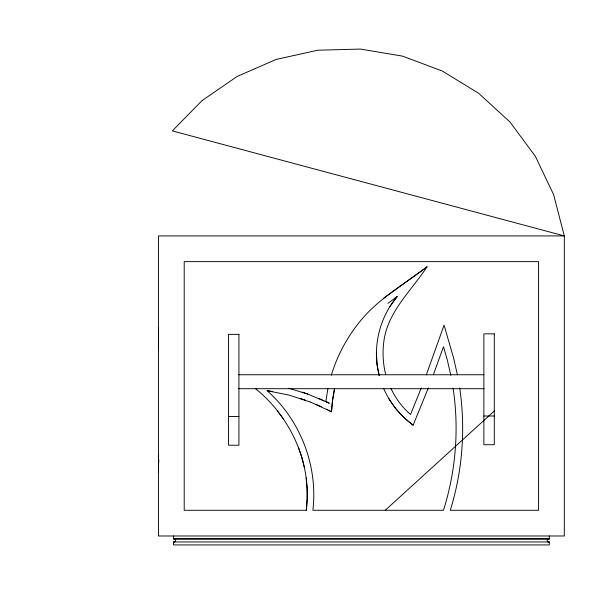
<?xml version="1.0" encoding="UTF-8"?>
<svg xmlns="http://www.w3.org/2000/svg" width="594" height="594" viewBox="0 0 594 594"><rect width="100%" height="100%" fill="white"/><g stroke="black" fill="none" stroke-linecap="round" stroke-linejoin="round"><path stroke-width="0.89" d="M158.524 472.624L158.539 454.477M158.494 465.154L158.873 459.897M459.674 387.875C465.726 428.697 462.526 470.856 450.311 510.276L538.587 510.276L538.587 261.635L184.207 261.635L184.207 510.276L306.289 510.276C312.273 464.189 291.201 417.382 255.331 388.483M306.289 510.276L307.128 498.997L307.053 488.431L306.14 477.91M379.172 375.445C372.067 348.247 379.046 318.124 397.119 296.629L387.852 303.348M288.55 388.216L307.789 394.052L329.351 403.281L325.839 401.462L327.895 388.625M331.281 375.26C336.961 356.467 346.257 338.84 358.405 323.418C376.789 299.628 403.504 284.749 427.041 266.803C411.442 290.622 387.785 311.575 383.873 341.231C382.35 352.368 382.981 363.691 385.714 374.599M426.292 374.896L444.067 325.148L453.682 358.353L457.395 374.777M433.36 374.755L443.473 346.718L447.327 360.016L450.816 375.311M421.295 387.919L410.528 414.515C402.227 407.321 395.5 398.262 390.897 388.283M428.363 387.86L413.127 425.193C400.341 415.763 390.006 403.126 383.672 388.528M389.968 306.407L397.119 296.629M385.216 510.276L494.29 410.989M383.783 298.173L427.041 266.803M174.539 542.018C176.685 541.505 175.52 538.067 173.5 538.966L173.5 535.988M548.782 542.07L549.294 541.951L549.294 544.928L173.5 544.928L173.5 541.951L549.294 541.951M549.294 535.988L549.294 538.966C547.274 538.067 546.109 541.505 548.262 542.018M238.684 374.755L483.865 374.755M238.691 388.699L484.103 388.699M483.865 416.008L494.29 416.008M228.504 416.505L238.929 416.505M174.012 538.847L548.782 538.847M173.5 538.966L549.294 538.966M453.066 388.038C459.251 428.816 455.888 470.953 443.473 510.276L312.875 510.276C318.109 466.067 300.497 420.077 267.07 390.674L289.315 395.173L310.877 402.227M267.07 390.674L272.683 391.557M173.5 541.951L174.012 542.07M302.242 392.151L307.789 394.06M300.2 398.388L305.561 400.23M310.877 402.235L331.467 411.761L332.536 400.363L334.452 389.07L332.536 400.363L331.467 411.761L326.425 409.155M318.703 398.359L324.064 400.742M316.127 404.388L321.309 406.697M325.839 401.462L327.947 402.554M413.127 425.193L403.801 417.463L395.619 408.538L388.736 398.567M277.331 410.818L283.687 419.26M298.44 447.23L301.826 457.239L304.395 467.485M379.195 375.445L377.042 364.404L376.373 352.316M158.494 327.791L158.524 349.034L158.494 328.326M202.16 100.512L172.327 130.888L564.3 235.922L564.3 535.988L158.494 535.988L158.494 235.922L564.3 235.922L553.645 194.691L535.32 156.259L510.001 122.03L478.608 93.265L442.307 71.013L402.42 56.103L360.424 49.072L317.864 50.193L276.292 59.407L237.251 76.396L202.16 100.512M494.29 333.85L483.865 333.85L483.865 444.72L494.29 444.72L494.29 333.85M238.929 334.348L228.504 334.348L228.504 445.218L238.929 445.218L238.929 334.348"/></g></svg>
